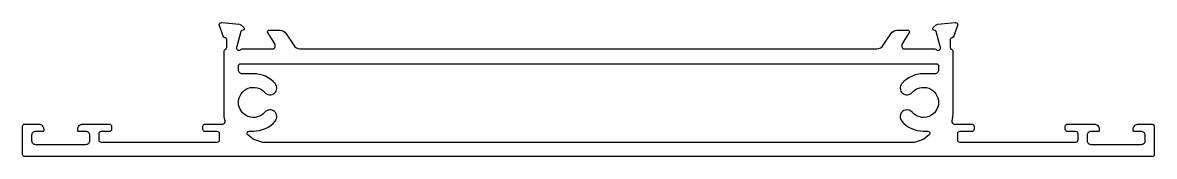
# Model space of a CAD drawing. Extents: x 622 to 772, y 669 to 686.
import ezdxf

# ---------------------------------------------------------------- set-up
doc = ezdxf.new("R2010")
doc.units = 0
doc.layers.get('0').update_dxf_attribs({"linetype": 'CONTINUOUS'})

msp = doc.modelspace()

# ---------------------------------------------------------------- linework, layer by layer
at = {"color": 0}
for points in [[(745, 684.4, 0.358605), (744.75, 684.11), (744.75, 683.15, 0.298217), (744.93, 682.88, -0.298217), (745.11, 682.6), (745.11, 674.55, -0.05286), (744.98, 673.32, 0.47753), (745.28, 672.95), (747.61, 672.95, -0.414214), (747.91, 672.65), (747.91, 672.25, -0.414214), (747.61, 671.95), (746.01, 671.95, 0.414214), (745.71, 671.65), (745.71, 670.85, 0.414214), (746.01, 670.55), (761.41, 670.55, 0.414214), (761.71, 670.85), (761.71, 671.65, 0.414214), (761.41, 671.95), (760.31, 671.95, -0.414214), (760.01, 672.25), (760.01, 672.65, -0.414214), (760.31, 672.95), (761.71, 672.95), (763.81, 672.95, -0.414214), (764.51, 672.25), (764.51, 672.05, -0.414214), (764.41, 671.95), (763.41, 671.95, 0.414214), (762.91, 671.45), (762.91, 670.75, 0.414214), (763.41, 670.25), (770.11, 670.25, 0.414214), (770.61, 670.75), (770.61, 671.45, 0.414214), (770.11, 671.95), (769.11, 671.95, -0.414214), (769.01, 672.05), (769.01, 672.25, -0.414214), (769.71, 672.95), (771.51, 672.95, -0.414214), (771.81, 672.65), (771.81, 668.85, -0.414214), (771.61, 668.65), (622.01, 668.65, -0.414214), (621.81, 668.85), (621.81, 672.65, -0.414214), (622.11, 672.95), (623.91, 672.95, -0.414214), (624.61, 672.25), (624.61, 672.05, -0.414214), (624.51, 671.95), (623.51, 671.95, 0.414214), (623.01, 671.45), (623.01, 670.75, 0.414214), (623.51, 670.25), (630.21, 670.25, 0.414214), (630.71, 670.75), (630.71, 671.45, 0.414214), (630.21, 671.95), (629.21, 671.95, -0.414214), (629.11, 672.05), (629.11, 672.25, -0.414214), (629.81, 672.95), (631.91, 672.95), (633.31, 672.95, -0.414214), (633.61, 672.65), (633.61, 672.25, -0.414214), (633.31, 671.95), (632.21, 671.95, 0.414214), (631.91, 671.65), (631.91, 670.85, 0.414214), (632.21, 670.55), (647.61, 670.55, 0.414214), (647.91, 670.85), (647.91, 671.65, 0.414214), (647.61, 671.95), (646.01, 671.95, -0.414214), (645.71, 672.25), (645.71, 672.65, -0.414214), (646.01, 672.95), (648.35, 672.95, 0.47753), (648.65, 673.32, -0.05286), (648.51, 674.55), (648.51, 682.6, -0.299149), (648.7, 682.88, 0.299149), (648.88, 683.15), (648.88, 684.11, 0.359508), (648.63, 684.4, -0.263725), (648.41, 684.59), (647.89, 686.01, -0.091642), (647.88, 686.11, -0.414214), (648.18, 686.41, -0.02182), (648.2, 686.41), (650.57, 686.2, -0.176327), (650.75, 686.11), (651.12, 685.75, -0.198912), (651.18, 685.61, -0.065543), (651.17, 685.56, -0.267949), (651.03, 685.41), (650.86, 685.37, 0.267949), (650.72, 685.23), (650.19, 683.25, 0.065543), (650.18, 683.17), (650.18, 683.01, 0.414214), (650.48, 682.71, 0.213422), (650.7, 682.81, -0.213422), (650.92, 682.91), (654.98, 682.91, 0.414214), (655.28, 683.21), (655.28, 683.43, 0.137852), (655.23, 683.58), (654.31, 685.1, -0.137852), (654.28, 685.21, -0.414214), (654.48, 685.41), (655.88, 685.41, -0.261413), (656.74, 684.93), (657.74, 683.41, 0.261413), (658.59, 682.93), (735.03, 682.93, 0.261413), (735.88, 683.41), (736.89, 684.93, -0.261413), (737.74, 685.41), (739.15, 685.41, -0.414214), (739.35, 685.21, -0.137852), (739.32, 685.1), (738.4, 683.58, 0.137852), (738.35, 683.43), (738.35, 683.21, 0.415222), (738.65, 682.91), (742.71, 682.91, -0.213422), (742.93, 682.81, 0.213422), (743.15, 682.71, 0.414214), (743.45, 683.01), (743.45, 683.17, 0.065543), (743.44, 683.25), (742.91, 685.23, 0.267949), (742.77, 685.37), (742.6, 685.41, -0.267949), (742.46, 685.56, -0.065543), (742.45, 685.61, -0.198912), (742.51, 685.75), (742.88, 686.11, -0.176327), (743.06, 686.2), (745.43, 686.41, -0.02182), (745.45, 686.41, -0.414214), (745.75, 686.11, -0.091642), (745.74, 686.01), (745.22, 684.59, -0.26287), (745, 684.4)], [(651.67, 671.5, -0.686048), (651.88, 672.02), (652.41, 672.02, 0.217429), (655.29, 673.33, 1), (653.93, 674.51, -2.679416), (653.93, 677.13, 1), (655.29, 678.31, 0.217429), (652.41, 679.62), (650.91, 679.62, -0.414214), (650.41, 680.12), (650.41, 680.65, -0.414214), (650.71, 680.95), (742.91, 680.95, -0.414214), (743.21, 680.65), (743.21, 680.12, -0.414214), (742.71, 679.62), (741.21, 679.62, 0.217429), (738.34, 678.31, 1), (739.7, 677.13, -2.679416), (739.7, 674.51, 1), (738.34, 673.33, 0.217429), (741.21, 672.02), (741.75, 672.02, -0.686047), (741.96, 671.5, -0.135071), (739.99, 670.51), (653.64, 670.51, -0.135067), (651.67, 671.5)]]:
    msp.add_lwpolyline(points, format="xyb", dxfattribs=at)

doc.saveas('drawing.dxf')
